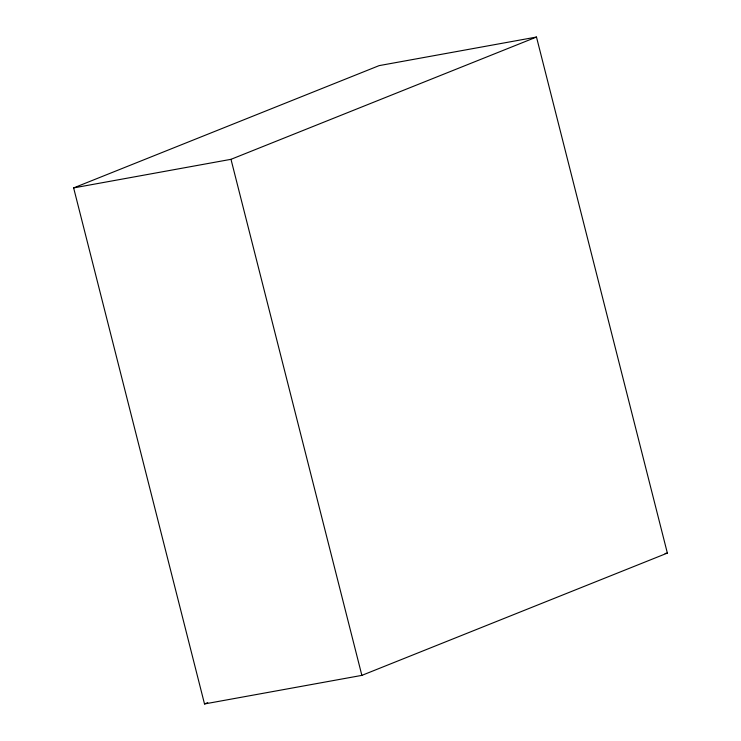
<?xml version="1.0" encoding="UTF-8"?>
<svg xmlns="http://www.w3.org/2000/svg" width="741" height="741" viewBox="0 0 741 741"><rect width="100%" height="100%" fill="white"/><g stroke="black" fill="none" stroke-linecap="round" stroke-linejoin="round"><path stroke-width="1.11" d="M73.637 187.908L379.133 65.625L536.484 37.05L667.363 553.092L361.867 675.375L204.516 703.95L73.637 187.908L230.988 159.324L536.484 37.05M204.516 703.95L207.73 702.663M665.103 553.508L667.363 553.092M230.988 159.324L361.867 675.375"/></g></svg>
